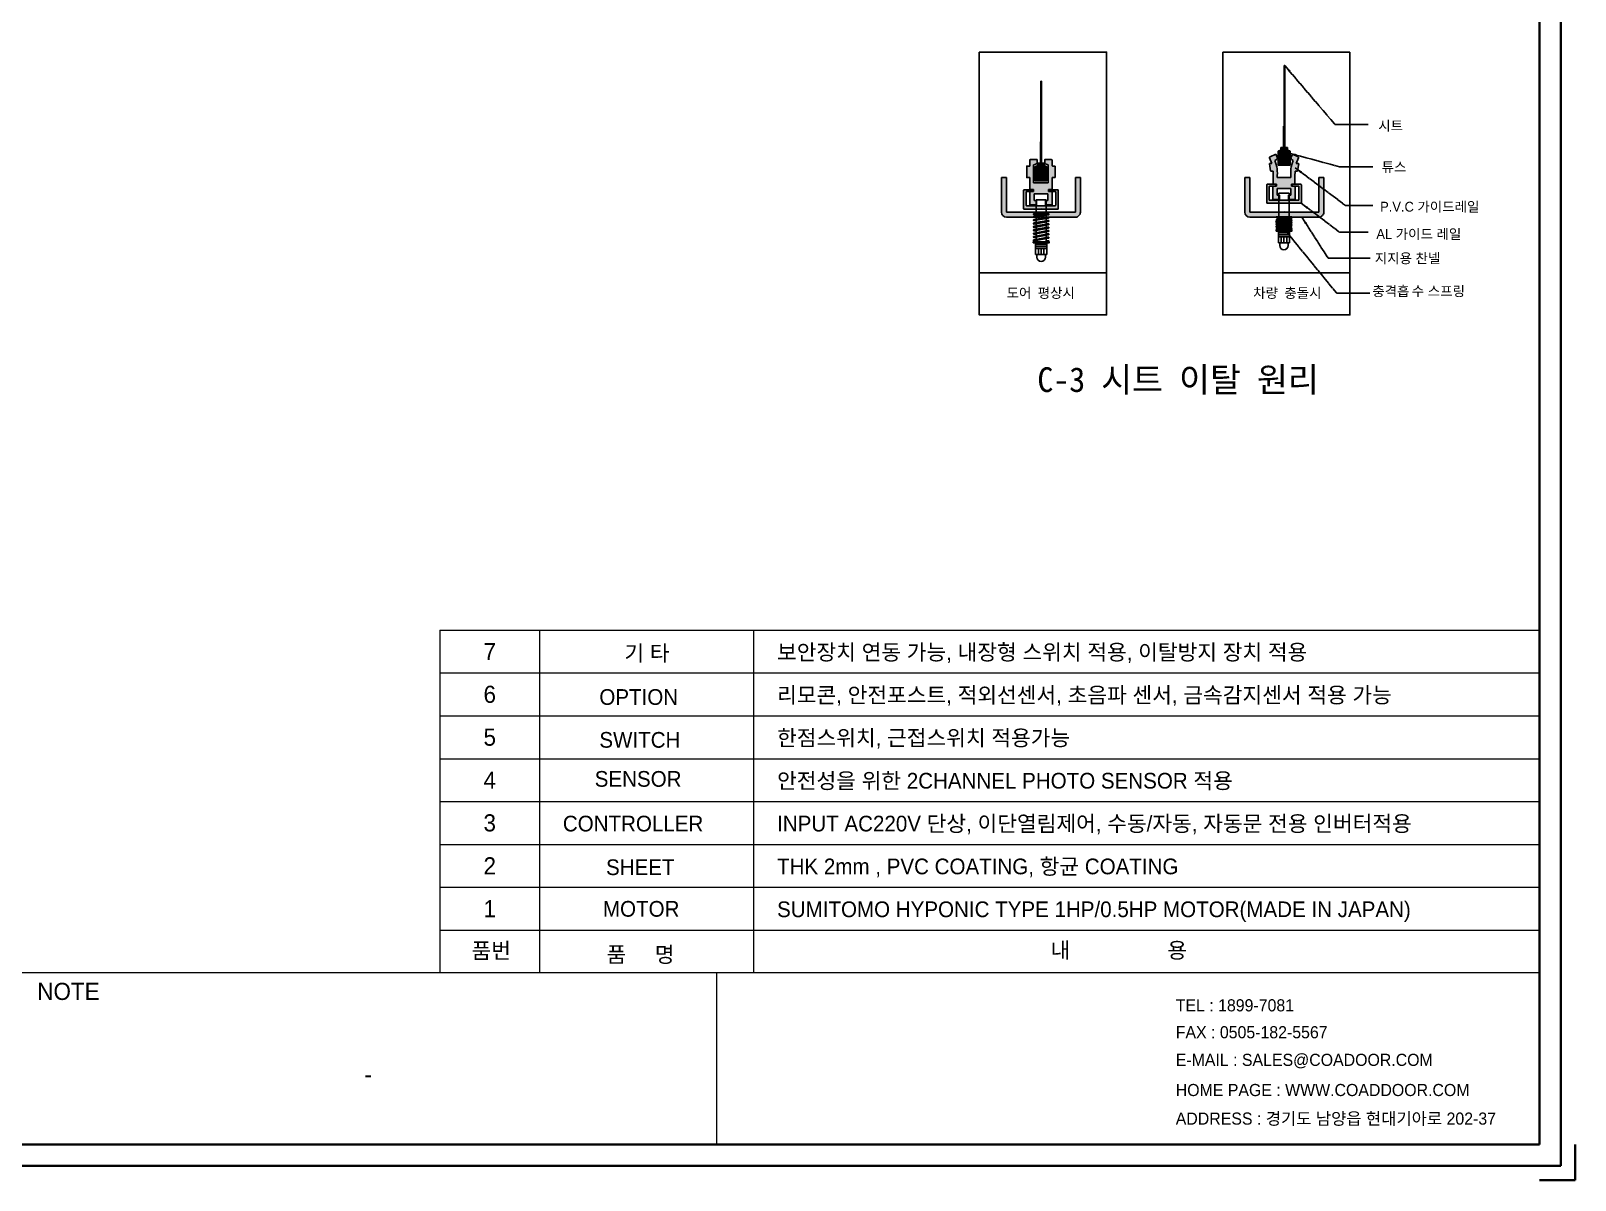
# Model space of a CAD drawing. Header units: millimetres. Extents: x 150937 to 394412, y 327166 to 584759.
# Drawn here: x 176744 to 187565, y 442426 to 450476 of the extents above; entities that cross this region are included whole.
import ezdxf

# ---------------------------------------------------------------- set-up
doc = ezdxf.new("R2010")
doc.units = ezdxf.units.MM
doc.linetypes.add('CEN', pattern=[62, 60, -1, 0, -1])
doc.linetypes.add('CENTER', pattern=[50.8, 31.75, -6.35, 6.35, -6.35])
for name, color, linetype, lineweight in [('2문자(명칭)', 7, 'Continuous', 20), ('4윤곽선', 5, 'Continuous', 70), ('지시선', 1, 'CEN', 20), ('지시선문자', 40, 'Continuous', 20)]:
    doc.layers.add(name, color=color, linetype=linetype, lineweight=lineweight)
doc.layers.add('C', color=1, linetype='CENTER')
doc.styles.add('ROMANS', font='romans.shx')
doc.styles.get("Standard").update_dxf_attribs({"font": 'arial.ttf'})
doc.styles.add('돋움', font='')
doc.styles.get('돋움').set_extended_font_data('Dotum')
doc.dimstyles.new('1004', dxfattribs={"dimscale": 50, "dimtxt": 1.8, "dimasz": 1.6, "dimexe": 1.25, "dimexo": 1, "dimtad": 1, "dimtxsty": 'ROMANS', "dimcen": 2.5, "dimclrd": 94, "dimclre": 94, "dimclrt": 151, "dimadec": 0, "dimazin": 0, "dimtfac": 1, "dimtix": 1, "dimtmove": 0, "dimatfit": 3, "dimfxl": 0, "dimarcsym": 0})

# ---------------------------------------------------------------- blocks, each defined once
blk = doc.blocks.new('ewf')
at = {"color": 7, "ltscale": 0.155}
for p, q in [((-34943.9, 13767.2), (-34937.6, 13767.2)), ((-34923.1, 13767.2), (-34929.4, 13767.2))]:
    blk.add_line(p, q, dxfattribs=at)
at = {"color": 7, "ltscale": 0.025}
for p, q in [((-34937.3, 13766.9), (-34937.3, 13766.2)), ((-34929.7, 13766.9), (-34929.7, 13766.2))]:
    blk.add_line(p, q, dxfattribs=at)
for p, q in [((-34947.9, 13760.2), (-34947.9, 13749.1)), ((-34944.9, 13760.5), (-34947.6, 13760.5)), ((-34921.8, 13760.5), (-34919.4, 13760.5)), ((-34919.1, 13760.2), (-34919.1, 13749.1)), ((-34947.6, 13748.8), (-34944.9, 13748.8)), ((-34941.1, 13736.8), (-34941.1, 13734.6)), ((-34920.1, 13748.8), (-34922.1, 13748.8)), ((-34920.1, 13748.8), (-34919.4, 13748.8)), ((-34940.5, 13725.6), (-34940.5, 13732.3)), ((-34940.5, 13732.3), (-34926.5, 13732.3)), ((-34926.5, 13732.3), (-34926.5, 13725.6))]:
    blk.add_line(p, q)
at = {"color": 7, "ltscale": 0.185}
for p, q in [((-34944.9, 13766.2), (-34944.9, 13760.5)), ((-34922.1, 13766.2), (-34922.1, 13760.8))]:
    blk.add_line(p, q, dxfattribs=at)
at = {"color": 7, "ltscale": 0.435}
for p, q in [((-34941, 13761.5), (-34941, 13743.4)), ((-34926, 13761.5), (-34926, 13743.4))]:
    blk.add_line(p, q, dxfattribs=at)
at = {"color": 7, "ltscale": 0.070971}
for p, q in [((-34937.9, 13762.9), (-34940.8, 13761.8)), ((-34929.1, 13762.9), (-34926.2, 13761.8))]:
    blk.add_line(p, q, dxfattribs=at)
at = {"color": 7, "ltscale": 0.058649}
for p, q in [((-34937.3, 13766.2), (-34937.3, 13763.8)), ((-34929.7, 13766.2), (-34929.7, 13763.8))]:
    blk.add_line(p, q, dxfattribs=at)
at = {"color": 7, "ltscale": 0.35}
for p, q in [((-34944.9, 13748.8), (-34944.9, 13736.8)), ((-34941, 13743.4), (-34933.5, 13743.4)), ((-34926, 13743.4), (-34933.5, 13743.4)), ((-34922.1, 13748.8), (-34922.1, 13736.8))]:
    blk.add_line(p, q, dxfattribs=at)
at = {"color": 7, "ltscale": 0.1}
for p, q in [((-34941.1, 13736.8), (-34944.9, 13736.8)), ((-34925.9, 13736.8), (-34922.1, 13736.8)), ((-34944.9, 13734.6), (-34941.1, 13734.6)), ((-34922.1, 13734.6), (-34925.9, 13734.6))]:
    blk.add_line(p, q, dxfattribs=at)
at = {"color": 7, "ltscale": 0.055}
blk.add_line((-34925.9, 13736.8), (-34925.9, 13734.6), dxfattribs=at)
at = {"color": 7, "ltscale": 0.2}
for p, q in [((-34944.9, 13734.6), (-34944.9, 13721.1)), ((-34922.1, 13734.6), (-34922.1, 13721.1))]:
    blk.add_line(p, q, dxfattribs=at)
at = {"color": 7, "ltscale": 0.304999}
for p, q in [((-34940.5, 13725.6), (-34938, 13725.6)), ((-34926.5, 13725.6), (-34929, 13725.6))]:
    blk.add_line(p, q, dxfattribs=at)
at = {"color": 7}
for centre, start, end in [((-34943.9, 13766.2), 90, 180), ((-34923.1, 13766.2), 360, 90), ((-34938.3, 13763.8), 293.6294, 0), ((-34928.7, 13763.8), 180, 246.3706)]:
    blk.add_arc(centre, 1, start, end, dxfattribs=at)
at = {"color": 7, "ltscale": 0.025}
for centre, start, end in [((-34937.6, 13766.9), 0, 90), ((-34929.4, 13766.9), 90, 180)]:
    blk.add_arc(centre, 0.3, start, end, dxfattribs=at)
for centre, start, end in [((-34947.6, 13760.2), 90, 180), ((-34919.4, 13760.2), 0, 90), ((-34947.6, 13749.1), 180, 270), ((-34919.4, 13749.1), 272.1592, 0)]:
    blk.add_arc(centre, 0.3, start, end)
at = {"color": 7, "ltscale": 0.435}
for centre, start, end in [((-34940.7, 13761.5), 110.1511, 180), ((-34926.3, 13761.5), 0, 69.8489)]:
    blk.add_arc(centre, 0.3, start, end, dxfattribs=at)
at = {"ltscale": 0.185}
blk.add_arc((-34921.8, 13760.8), 0.3, 180, 270, dxfattribs=at)
at = {"layer": 'C', "color": 0, "linetype": 'ByBlock', "ltscale": 1.6}
for p, q in [((-34938.3, 13721.1), (-34944.9, 13721.1)), ((-34938, 13721.1), (-34944.9, 13721.1)), ((-34938, 13725.6), (-34938, 13721.1)), ((-34929, 13725.6), (-34929, 13721.1)), ((-34929, 13721.1), (-34922.1, 13721.1)), ((-34928.8, 13721.1), (-34922.1, 13721.1))]:
    blk.add_line(p, q, dxfattribs=at)
blk = doc.blocks.new('asasdd')
for color, points in [(3, [(-34589.8, 13625.9), (-34592.1, 13626.9, -0.29962), (-34592.7, 13627.8), (-34592.7, 13629.7), (-34594.7, 13629.7), (-34594.7, 13622.9, -4.581742), (-34597.2, 13622.9), (-34597.2, 13629.7), (-34599.2, 13629.7), (-34599.2, 13627.2), (-34599.8, 13626.9, -0.003031), (-34599.8, 13626.9), (-34602, 13625.9), (-34602, 13611.7), (-34599.1, 13611.7), (-34595.9, 13611.7), (-34592.7, 13611.7), (-34589.8, 13611.7)]), (251, [(-34594.4, 13620.2, 1), (-34597.4, 13620.2, 1)])]:
    blk.add_hatch(color=color).paths.add_polyline_path(points)
at = {"color": 20}
for p, q in [((-34595.3, 13712.7), (-34595.9, 13712.7)), ((-34595.9, 13712.7), (-34595.9, 13624.6)), ((-34595.3, 13625.5), (-34595.3, 13712.7)), ((-34596.5, 13651.2), (-34596.5, 13625.5)), ((-34596.5, 13651.2), (-34595.9, 13651.2)), ((-34595.9, 13624.6), (-34597.2, 13621.3))]:
    blk.add_line(p, q, dxfattribs=at)
at = {"color": 7, "ltscale": 0.06142}
blk.add_line((-34602, 13625.9), (-34599.8, 13626.9), dxfattribs=at)
at = {"color": 7, "ltscale": 0.04615}
for p, q in [((-34599.2, 13627.8), (-34599.2, 13629.7)), ((-34592.7, 13629.7), (-34592.7, 13627.8))]:
    blk.add_line(p, q, dxfattribs=at)
at = {"color": 7, "ltscale": 0.000499725}
blk.add_line((-34599.1, 13629.7), (-34599.2, 13629.7), dxfattribs=at)
at = {"color": 7, "ltscale": 0.0495}
blk.add_line((-34597.2, 13629.7), (-34599.1, 13629.7), dxfattribs=at)
at = {"color": 7, "ltscale": 0.169321}
for p, q in [((-34597.2, 13629.7), (-34597.2, 13622.9)), ((-34594.7, 13629.7), (-34594.7, 13622.9))]:
    blk.add_line(p, q, dxfattribs=at)
at = {"color": 7, "ltscale": 0.049575}
blk.add_line((-34592.7, 13629.7), (-34594.7, 13629.7), dxfattribs=at)
at = {"color": 7, "ltscale": 0.000424957}
blk.add_line((-34592.7, 13629.7), (-34592.7, 13629.7), dxfattribs=at)
at = {"color": 7, "ltscale": 0.071499}
blk.add_line((-34592.1, 13626.9), (-34589.8, 13625.9), dxfattribs=at)
at = {"color": 7, "ltscale": 0.356328}
blk.add_line((-34602, 13611.7), (-34602, 13625.9), dxfattribs=at)
at = {"color": 7, "ltscale": 0.07175}
blk.add_line((-34599.1, 13611.7), (-34602, 13611.7), dxfattribs=at)
at = {"color": 7, "ltscale": 0.08075}
blk.add_line((-34595.9, 13611.7), (-34599.1, 13611.7), dxfattribs=at)
at = {"color": 7, "ltscale": 0.080825}
blk.add_line((-34592.7, 13611.7), (-34595.9, 13611.7), dxfattribs=at)
at = {"color": 7, "ltscale": 0.080908}
blk.add_line((-34589.8, 13611.7), (-34592.7, 13611.7), dxfattribs=at)
at = {"color": 7, "ltscale": 0.45}
blk.add_line((-34589.8, 13611.7), (-34589.8, 13625.9), dxfattribs=at)
blk.add_circle((-34595.9, 13620.2), 1.5)
at = {"color": 7}
for centre, radius, start, end in [((-34600.2, 13627.8), 1, 293.63, 0), ((-34591.7, 13627.8), 1, 180, 246.37), ((-34595.9, 13620.2), 3, 114.6244, 65.3757)]:
    blk.add_arc(centre, radius, start, end, dxfattribs=at)
at = {"color": 20}
for centre, radius, start, end in [((-34595.9, 13620.2), 2.7, 136.6582, 43.3418), ((-34600.7, 13625.1), 4.16, 312.0006, 4.6576), ((-34595.9, 13620.2), 1.67, 138.5611, 41.4389), ((-34590.9, 13624.6), 5, 180, 221.4389), ((-34591.4, 13625), 3.94, 173.7111, 229.6307)]:
    blk.add_arc(centre, radius, start, end, dxfattribs=at)
blk = doc.blocks.new('eweee')
for p, q in [((-34195.4, 13433.4), (-34195.4, 13414.7)), ((-34186.6, 13433.9), (-34194.9, 13433.9)), ((-34192.9, 13431.6), (-34192.9, 13418.2)), ((-34188.9, 13432.1), (-34192.4, 13432.1)), ((-34186.6, 13432.1), (-34188.9, 13432.1)), ((-34186.1, 13433.4), (-34186.1, 13432.6)), ((-34169.7, 13433.4), (-34169.7, 13432.6)), ((-34169.2, 13433.9), (-34160.9, 13433.9)), ((-34169.2, 13432.1), (-34166.9, 13432.1)), ((-34166.9, 13432.1), (-34163.4, 13432.1)), ((-34162.9, 13431.6), (-34162.9, 13418.2)), ((-34160.4, 13433.4), (-34160.4, 13414.7)), ((-34195.4, 13414.7), (-34160.4, 13414.7)), ((-34192.4, 13417.7), (-34177.9, 13417.7)), ((-34163.4, 13417.7), (-34177.9, 13417.7))]:
    blk.add_line(p, q)
for centre, start, end in [((-34194.9, 13433.4), 90, 180), ((-34192.4, 13431.6), 90, 180), ((-34186.6, 13433.4), 360, 90), ((-34186.6, 13432.6), 270, 0), ((-34169.2, 13433.4), 90, 180), ((-34169.2, 13432.6), 180, 270), ((-34163.4, 13431.6), 0, 90), ((-34160.9, 13433.4), 0, 90), ((-34192.4, 13418.2), 180, 270), ((-34163.4, 13418.2), 270, 0)]:
    blk.add_arc(centre, 0.5, start, end)
blk = doc.blocks.new('kjjjjj')
for p, q in [((-34192.7, 13454.6), (-34191.5, 13447.6)), ((-34186.4, 13464.4), (-34185, 13461.4)), ((-34169.4, 13464.4), (-34170.8, 13461.4)), ((-34169.8, 13458.7), (-34168.6, 13458.1)), ((-34163.1, 13454.6), (-34164.3, 13447.6)), ((-34185.5, 13434.1), (-34185.5, 13431.9)), ((-34184.9, 13422.9), (-34184.9, 13429.7)), ((-34184.9, 13429.7), (-34170.9, 13429.7)), ((-34170.9, 13429.7), (-34170.9, 13422.9))]:
    blk.add_line(p, q)
at = {"color": 7, "ltscale": 0.185}
for p, q in [((-34192.6, 13460.6), (-34190.3, 13455.1)), ((-34163.2, 13460.6), (-34165.6, 13455.1))]:
    blk.add_line(p, q, dxfattribs=at)
at = {"color": 7, "ltscale": 0.0625}
for p, q in [((-34190.3, 13455.1), (-34192.2, 13455.1)), ((-34165.6, 13455.1), (-34163.6, 13455.1)), ((-34189.1, 13447.1), (-34191, 13447.1)), ((-34166.7, 13447.1), (-34164.8, 13447.1))]:
    blk.add_line(p, q, dxfattribs=at)
at = {"color": 7, "ltscale": 0.155}
for p, q in [((-34192.1, 13461.9), (-34186.4, 13464.4)), ((-34163.7, 13461.9), (-34169.4, 13464.4))]:
    blk.add_line(p, q, dxfattribs=at)
at = {"color": 7, "ltscale": 0.070971}
blk.add_line((-34186, 13458.7), (-34187.2, 13458.1), dxfattribs=at)
at = {"color": 7, "ltscale": 0.35}
for p, q in [((-34184.9, 13440.7), (-34177.9, 13440.7)), ((-34184.9, 13440.7), (-34170.9, 13440.7)), ((-34170.9, 13440.7), (-34184.9, 13440.7)), ((-34170.9, 13440.7), (-34177.9, 13440.7))]:
    blk.add_line(p, q, dxfattribs=at)
at = {"color": 7, "ltscale": 0.1}
for p, q in [((-34189.3, 13431.9), (-34185.5, 13431.9)), ((-34185.5, 13434.1), (-34188.9, 13434.1)), ((-34170.3, 13434.1), (-34167, 13434.1)), ((-34166.5, 13431.9), (-34170.3, 13431.9))]:
    blk.add_line(p, q, dxfattribs=at)
at = {"color": 7, "ltscale": 0.2}
for p, q in [((-34189.3, 13431.9), (-34189.3, 13418.4)), ((-34166.5, 13431.9), (-34166.5, 13418.4))]:
    blk.add_line(p, q, dxfattribs=at)
at = {"color": 7, "ltscale": 0.304999}
for p, q in [((-34184.9, 13422.9), (-34182.4, 13422.9)), ((-34170.9, 13422.9), (-34173.4, 13422.9))]:
    blk.add_line(p, q, dxfattribs=at)
at = {"color": 7, "ltscale": 0.055}
blk.add_line((-34170.3, 13434.1), (-34170.3, 13431.9), dxfattribs=at)
at = {"color": 7}
for centre, radius, start, end in [((-34191.7, 13461), 1, 113.6297, 203.6297), ((-34192.2, 13454.6), 0.5, 90, 180), ((-34164.1, 13461), 1, 336.3703, 66.3703), ((-34163.6, 13454.6), 0.5, 360, 90), ((-34191, 13447.6), 0.5, 180, 270), ((-34164.8, 13447.6), 0.5, 270, 360)]:
    blk.add_arc(centre, radius, start, end, dxfattribs=at)
for centre, radius, start, end in [((-34219, 13445.1), 34.3, 352.7215, 22.3385), ((-34186.8, 13460.5), 2, 293.6297, 25.6658), ((-34136.9, 13445.1), 34.3, 157.6615, 187.2785), ((-34169, 13460.5), 2, 154.3342, 246.3703), ((-34249.2, 13442.4), 60.3, 358.1743, 4.5185), ((-34250.7, 13436.6), 61.9, 357.685, 3.5379), ((-34105.1, 13436.6), 61.9, 176.4621, 182.315), ((-34106.6, 13442.4), 60.3, 175.4815, 181.8257)]:
    blk.add_arc(centre, radius, start, end)
at = {"layer": 'C', "color": 0, "linetype": 'ByBlock', "ltscale": 1.6}
for p, q in [((-34182.4, 13422.9), (-34182.4, 13418.4)), ((-34173.4, 13422.9), (-34173.4, 13418.4)), ((-34182.7, 13418.4), (-34189.3, 13418.4)), ((-34182.4, 13418.4), (-34189.3, 13418.4)), ((-34173.4, 13418.4), (-34166.5, 13418.4)), ((-34173.2, 13418.4), (-34166.5, 13418.4))]:
    blk.add_line(p, q, dxfattribs=at)
blk = doc.blocks.new('c3 base')
h = blk.add_hatch(color=5)
h.dxf.hatch_style = 1
h.paths.add_polyline_path([(25816.586, 10355.984), (25961.738, 10355.984), (25961.738, 10285.622), (25945.106, 10285.622), (25945.106, 10238.966), (26007.357, 10238.966), (26007.357, 10378.934), (25967.959, 10378.934), (25967.959, 10401.744), (26007.357, 10401.744), (26007.357, 10526.16), (26028.093, 10526.16), (26035.461, 10526.438, 0.403218594), (26038.454, 10529.546), (26038.454, 10644.355, 0.414213562), (26035.343, 10647.465), (26010.468, 10647.465, -0.414213562), (26007.357, 10650.576), (26007.357, 10706.563, 0.414213562), (25996.989, 10716.931), (25931.671, 10716.931, 0.414213562), (25928.56, 10713.821), (25928.56, 10706.563), (25928.56, 10682.24, 0.297889384), (25934.77, 10672.742), (25964.883, 10661.692, -0.314574188), (25966.922, 10658.772), (25966.922, 10470.173), (25889.162, 10470.173), (25811.402, 10470.173), (25811.402, 10658.772, -0.314574188), (25813.441, 10661.692), (25843.554, 10672.742, 0.297889384), (25849.764, 10682.24), (25849.764, 10706.563), (25849.764, 10713.821, 0.414213562), (25846.653, 10716.931), (25781.335, 10716.931, 0.414213562), (25770.967, 10706.563), (25770.967, 10647.465), (25742.989, 10647.465, 0.414213562), (25739.879, 10644.355), (25739.879, 10529.27, 0.414213562), (25742.989, 10526.16), (25770.967, 10526.16), (25770.967, 10401.744), (25810.365, 10401.744), (25810.365, 10378.934), (25770.967, 10378.934), (25770.967, 10238.966), (25838.402, 10238.966), (25838.402, 10285.622), (25816.586, 10285.622)])
h.paths.add_polyline_path([(25842.506, 10285.622), (25838.402, 10285.622), (25838.402, 10238.966), (25839.914, 10238.966), (25842.506, 10238.966)], flags=17)
h.paths.add_polyline_path([(25945.106, 10285.622), (25935.818, 10285.622), (25935.818, 10238.966), (25945.106, 10238.966)], flags=17)
h = blk.add_hatch(color=5)
h.dxf.hatch_style = 1
h.paths.add_polyline_path([(28557.094, 10524.084, -0.02768886), (28558.719, 10593.261), (28578.881, 10593.261, 0.414213537), (28584.065, 10598.445), (28596.276, 10671.109, 0.414213588), (28591.092, 10676.293), (28570.931, 10676.293), (28595.552, 10732.569, 0.414213562), (28590.209, 10746.223), (28531.317, 10771.989), (28516.359, 10740.86, 0.424659613), (28526.737, 10712.881), (28539.272, 10707.397, 0.129952705), (28515.425, 10526.994), (28442.849, 10526.994), (28370.273, 10526.994, 0.129952705), (28346.427, 10707.397), (28358.962, 10712.881, 0.424660838), (28369.34, 10740.86), (28354.382, 10771.989), (28295.49, 10746.223, 0.414215067), (28290.147, 10732.569), (28314.768, 10676.293), (28294.606, 10676.293, 0.414213588), (28289.422, 10671.109), (28301.634, 10598.445, 0.414213537), (28306.818, 10593.261), (28326.979, 10593.261, -0.02768886), (28328.605, 10524.084, -0.02554365), (28329.305, 10458.565), (28364.053, 10458.565), (28364.053, 10435.756), (28324.654, 10435.756), (28324.654, 10295.788), (28389.498, 10295.788), (28389.498, 10342.444), (28370.274, 10342.444), (28370.274, 10412.805), (28515.425, 10412.805), (28515.425, 10342.444), (28496.201, 10342.444), (28496.201, 10295.788), (28561.045, 10295.788), (28561.045, 10435.756), (28521.646, 10435.756), (28521.646, 10458.565), (28556.394, 10458.565, -0.02554365)])
h.paths.add_polyline_path([(28396.193, 10342.444), (28389.498, 10342.444), (28389.498, 10295.788), (28393.601, 10295.788), (28396.193, 10295.788)], flags=17)
h.paths.add_polyline_path([(28496.201, 10342.444), (28489.505, 10342.444), (28489.505, 10295.788), (28496.201, 10295.788)], flags=17)
h = blk.add_hatch(color=252)
h.dxf.hatch_style = 1
h.paths.add_polyline_path([(25526.282, 10526.678), (25474.442, 10526.678), (25474.442, 10163.798, 0.414213562), (25526.282, 10111.958), (25811.453, 10111.958, -0.562869722), (25814.958, 10120.924), (25838.402, 10125.017), (25838.402, 10137.587), (25814.737, 10137.587, -0.55228902), (25809.661, 10145.654), (25838.402, 10145.654), (25838.402, 10163.798), (25567.754, 10163.798), (25526.282, 10163.798)])
h.paths.add_polyline_path([(26303.882, 10163.798), (26303.882, 10526.678), (26252.042, 10526.678), (26252.042, 10205.27), (26252.042, 10163.798), (25838.402, 10163.798), (25838.402, 10137.587), (25838.402, 10125.017), (25814.958, 10120.924, 0.562869722), (25811.453, 10111.958), (25829.077, 10111.958), (25945.106, 10132.213), (25945.106, 10111.958), (25965.05, 10111.958), (25966.698, 10112.246, -0.135360643), (25969.677, 10111.958), (26252.042, 10111.958, 0.414213562)])
h = blk.add_hatch(color=1)
h.dxf.hatch_style = 1
h.paths.add_polyline_path([(25733.642, 10375.824, -0.414213562), (25738.826, 10381.008), (25774.9, 10381.008), (25798.875, 10381.008, 0.414213562), (25804.059, 10386.192), (25804.059, 10394.486, 0.414213562), (25798.875, 10399.67), (25712.906, 10399.67, 0.414213562), (25707.722, 10394.486), (25707.722, 10200.086, 0.414213562), (25712.906, 10194.902), (25838.402, 10194.902), (25838.402, 10231.19), (25738.826, 10231.19, -0.414213562), (25733.642, 10236.374)])
h = blk.add_hatch(color=1)
h.dxf.hatch_style = 1
h.paths.add_polyline_path([(26070.602, 10394.486, 0.414213562), (26065.418, 10399.67), (25979.449, 10399.67, 0.414213562), (25974.265, 10394.486), (25974.265, 10386.192, 0.414213562), (25979.449, 10381.008), (26003.424, 10381.008), (26039.498, 10381.008, -0.414213562), (26044.682, 10375.824), (26044.682, 10236.374, -0.414213562), (26039.498, 10231.19), (25945.106, 10231.19), (25945.106, 10194.902), (26065.418, 10194.902, 0.414213562), (26070.602, 10200.086)])
h.paths.add_polyline_path([(25945.106, 10231.19), (25889.162, 10231.19), (25838.402, 10231.19), (25838.402, 10194.902), (25883.978, 10194.902), (25889.162, 10200.086), (25894.346, 10194.902), (25945.106, 10194.902)])
h = blk.add_hatch(color=252)
h.dxf.hatch_style = 1
h.paths.add_polyline_path([(28389.498, 10163.798), (28269.185, 10163.798), (28082.561, 10163.798), (28082.561, 10526.678), (28030.721, 10526.678), (28030.721, 10163.798, 0.414213562), (28082.561, 10111.958), (28360.204, 10111.958, -0.119356527), (28360.756, 10114.55), (28389.498, 10114.55)])
h.paths.add_polyline_path([(28496.201, 10163.798), (28389.498, 10163.798), (28389.498, 10114.55), (28442.849, 10114.55), (28445.441, 10117.142), (28448.033, 10114.55), (28496.201, 10114.55)])
h.paths.add_polyline_path([(28805.293, 10163.798), (28496.201, 10163.798), (28496.201, 10114.55), (28524.942, 10114.55, -0.119356527), (28525.495, 10111.958), (28808.321, 10111.958, 0.276882166), (28854.053, 10139.386)])
h.paths.add_polyline_path([(28860.161, 10442.959), (28808.321, 10468.914), (28808.321, 10205.27), (28808.321, 10162.282), (28854.053, 10139.386, 0.123201607), (28860.161, 10163.798)])
h.paths.add_polyline_path([(28860.161, 10526.678), (28808.321, 10526.678), (28808.321, 10468.914), (28860.161, 10442.959)])
h.paths.add_polyline_path([(25937.586, 9393.315), (26807.758, 9393.315), (26807.758, 9237.795), (25937.586, 9237.795)], flags=9)
h = blk.add_hatch(color=1)
h.dxf.hatch_style = 1
h.paths.add_polyline_path([(28496.201, 10288.012), (28442.849, 10288.012), (28389.498, 10288.012), (28389.498, 10256.908), (28496.201, 10256.908), (28496.201, 10267.478)])
h.paths.add_polyline_path([(28389.498, 10288.012), (28292.513, 10288.012, -0.414213562), (28287.329, 10293.196), (28287.329, 10432.646, -0.414213562), (28292.513, 10437.83), (28328.587, 10437.83), (28352.562, 10437.83, 0.414213562), (28357.746, 10443.014), (28357.746, 10451.308, 0.414213562), (28352.562, 10456.492), (28266.593, 10456.492, 0.414213562), (28261.409, 10451.308), (28261.409, 10256.908), (28389.498, 10256.908)])
h.paths.add_polyline_path([(28624.289, 10451.308, 0.414213562), (28619.105, 10456.492), (28533.137, 10456.492, 0.414213562), (28527.953, 10451.308), (28527.953, 10443.014, 0.414213562), (28533.137, 10437.83), (28557.111, 10437.83), (28593.185, 10437.83, -0.414213562), (28598.369, 10432.646), (28598.369, 10293.196, -0.414213562), (28593.185, 10288.012), (28496.201, 10288.012), (28496.201, 10267.478), (28496.201, 10256.908), (28624.289, 10256.908)])
for p, q in [((27798.364, 11844.585), (29135.164, 11844.585)), ((25474.442, 10526.678), (25474.442, 10163.798)), ((25526.282, 10163.798), (25526.282, 10526.678)), ((25526.282, 10526.678), (25526.282, 10205.27)), ((25707.722, 10394.486), (25707.722, 10200.086)), ((25798.875, 10399.67), (25712.906, 10399.67)), ((25774.9, 10381.008), (25738.826, 10381.008)), ((25798.875, 10381.008), (25774.9, 10381.008)), ((25804.059, 10394.486), (25804.059, 10386.192)), ((25974.265, 10394.486), (25974.265, 10386.192)), ((25979.449, 10399.67), (26065.418, 10399.67)), ((25979.449, 10381.008), (26003.424, 10381.008)), ((26003.424, 10381.008), (26039.498, 10381.008)), ((26070.602, 10394.486), (26070.602, 10200.086)), ((26252.042, 10205.27), (26252.042, 10526.678)), ((26303.882, 10163.798), (26303.882, 10526.678)), ((28030.721, 10526.678), (28030.721, 10163.798)), ((28082.561, 10163.798), (28082.561, 10526.678)), ((28082.561, 10526.678), (28082.561, 10205.27)), ((28808.321, 10205.27), (28808.321, 10526.678)), ((28860.161, 10163.798), (28860.161, 10526.678)), ((25733.642, 10375.824), (25733.642, 10236.374)), ((25738.826, 10231.19), (25889.162, 10231.19)), ((25838.402, 10137.587), (25838.402, 10294.847)), ((25838.402, 10294.847), (25945.106, 10294.847)), ((26039.498, 10231.19), (25889.162, 10231.19)), ((25945.106, 10294.847), (25945.106, 10194.902)), ((26044.682, 10375.824), (26044.682, 10236.374)), ((28389.498, 10163.798), (28389.498, 10363.18)), ((28389.498, 10363.18), (28496.201, 10363.18)), ((28496.201, 10363.18), (28496.201, 10267.478)), ((28496.201, 10163.798), (28496.201, 10267.478)), ((25526.282, 10163.798), (26252.042, 10163.798)), ((25883.978, 10111.958), (25526.282, 10111.958)), ((26210.57, 10163.798), (25567.754, 10163.798)), ((25712.906, 10194.902), (25889.162, 10194.902)), ((25764.746, 10194.902), (26013.578, 10194.902)), ((25973.847, 10145.654), (25809.661, 10145.654)), ((25814.737, 10137.587), (25968.771, 10137.587)), ((25814.958, 10120.924), (25910.411, 10137.587)), ((25814.958, 10085.757), (25966.698, 10112.246)), ((25814.958, 10050.589), (25966.698, 10077.079)), ((25816.894, 10109.831), (25968.634, 10136.321)), ((25838.402, 10110.178), (25816.894, 10109.831)), ((25816.894, 10074.664), (25968.634, 10101.153)), ((25838.402, 10075.011), (25816.894, 10074.664)), ((25816.894, 10039.497), (25968.634, 10065.986)), ((25838.402, 10125.017), (25838.402, 10137.587)), ((25838.402, 10089.849), (25838.402, 10113.586)), ((25838.402, 10054.682), (25838.402, 10078.419)), ((26065.418, 10194.902), (25889.162, 10194.902)), ((26252.042, 10111.958), (25894.346, 10111.958)), ((25945.106, 10132.213), (25945.106, 10194.902)), ((25945.106, 10132.213), (25945.106, 10111.958)), ((25945.106, 10073.309), (25945.106, 10097.046)), ((25966.698, 10077.079), (25945.106, 10076.731)), ((25945.106, 10038.142), (25945.106, 10061.879)), ((28082.561, 10163.798), (28808.321, 10163.798)), ((28440.257, 10111.958), (28082.561, 10111.958)), ((28269.185, 10163.798), (28440.257, 10163.798)), ((28524.942, 10114.55), (28360.756, 10114.55)), ((28362.032, 10077.687), (28513.772, 10104.177)), ((28363.968, 10066.595), (28515.708, 10093.084)), ((28363.968, 10066.595), (28515.708, 10093.084)), ((28363.968, 10043.734), (28515.708, 10070.223)), ((28365.832, 10106.483), (28519.867, 10106.483)), ((28365.905, 10055.502), (28517.645, 10081.992)), ((28366.053, 10089.82), (28461.507, 10106.483)), ((28366.053, 10055.528), (28517.793, 10082.017)), ((28366.053, 10032.667), (28517.793, 10059.156)), ((28367.99, 10078.727), (28519.73, 10105.217)), ((28367.99, 10044.436), (28519.73, 10070.925)), ((28389.498, 10106.483), (28389.498, 10163.798)), ((28389.498, 10093.913), (28389.498, 10106.483)), ((28389.498, 10093.913), (28389.498, 9975.768)), ((28450.625, 10163.798), (28621.697, 10163.798)), ((28808.321, 10111.958), (28450.625, 10111.958)), ((28496.201, 10101.109), (28496.201, 10163.798)), ((28496.201, 10101.109), (28496.201, 9975.768)), ((25814.958, 10015.422), (25966.698, 10041.911)), ((25814.958, 9980.255), (25966.698, 10006.744)), ((25814.958, 9945.087), (25966.698, 9971.577)), ((25814.958, 9909.92), (25966.698, 9936.409)), ((25814.958, 9874.753), (25966.698, 9901.242)), ((25838.402, 10039.843), (25816.894, 10039.497)), ((25816.894, 10004.329), (25968.634, 10030.819)), ((25838.402, 10004.676), (25816.894, 10004.329)), ((25816.894, 9969.162), (25968.634, 9995.651)), ((25838.402, 9969.509), (25816.894, 9969.162)), ((25816.894, 9933.995), (25968.634, 9960.484)), ((25838.402, 9934.341), (25816.894, 9933.995)), ((25816.894, 9898.827), (25968.634, 9925.317)), ((25838.402, 9899.174), (25816.894, 9898.827)), ((25838.402, 10019.515), (25838.402, 10043.251)), ((25838.402, 9984.347), (25838.402, 10008.084)), ((25838.402, 9949.18), (25838.402, 9972.917)), ((25838.402, 9914.013), (25838.402, 9937.749)), ((25838.402, 9878.845), (25838.402, 9902.582)), ((25966.698, 10041.911), (25945.106, 10041.563)), ((25945.106, 10002.975), (25945.106, 10026.711)), ((25966.698, 10006.744), (25945.106, 10006.396)), ((25945.106, 9967.807), (25945.106, 9991.544)), ((25966.698, 9971.577), (25945.106, 9971.229)), ((25945.106, 9932.64), (25945.106, 9956.377)), ((25966.698, 9936.409), (25945.106, 9936.061)), ((25945.106, 9897.473), (25945.106, 9921.209)), ((25966.698, 9901.242), (25945.106, 9900.894)), ((28363.968, 10020.872), (28515.708, 10047.362)), ((28363.968, 9998.011), (28515.708, 10024.5)), ((28364.898, 9975.768), (28518.933, 9975.768)), ((28366.053, 10009.806), (28517.793, 10036.295)), ((28366.053, 9975.514), (28517.793, 10002.003)), ((28367.99, 10021.574), (28519.73, 10048.064)), ((28367.99, 9986.919), (28517.658, 10013.41)), ((28383.565, 9841.692), (28383.565, 9963.541)), ((28383.565, 9945.755), (28500.266, 9945.755)), ((28383.565, 9927.414), (28500.266, 9927.414)), ((28383.565, 9905.738), (28500.266, 9905.738)), ((28412.74, 9905.738), (28412.74, 9848.846)), ((28432.988, 9975.768), (28519.73, 9990.911)), ((28441.915, 9905.738), (28441.915, 9848.846)), ((28471.09, 9905.738), (28471.09, 9848.846)), ((28498.467, 9975.768), (28519.878, 9979.506)), ((28500.266, 9963.541), (28500.266, 9841.692)), ((25814.737, 9852.91), (25968.771, 9852.91)), ((25816.894, 9863.66), (25968.634, 9890.149)), ((25838.402, 9864.007), (25816.894, 9863.66)), ((25833.404, 9718.834), (25833.404, 9840.682)), ((25833.404, 9822.897), (25950.104, 9822.897)), ((25833.404, 9804.556), (25950.104, 9804.556)), ((25833.404, 9782.88), (25950.104, 9782.88)), ((25838.402, 9852.91), (25838.402, 9867.415)), ((25862.579, 9782.88), (25862.579, 9725.987)), ((25891.754, 9782.88), (25891.754, 9725.987)), ((25920.929, 9782.88), (25920.929, 9725.987)), ((25945.106, 9852.91), (25945.106, 9886.042)), ((25945.106, 9864.17), (25968.771, 9864.17)), ((25950.104, 9840.682), (25950.104, 9718.834)), ((28500.266, 9841.692), (28383.565, 9841.692)), ((28397.87, 9813.448), (28397.87, 9841.692)), ((28485.96, 9813.448), (28485.96, 9841.692)), ((25950.104, 9718.834), (25833.404, 9718.834)), ((25847.709, 9690.59), (25847.709, 9718.834)), ((25935.799, 9690.59), (25935.799, 9718.834)), ((25242.084, 9527.397), (26578.884, 9527.397)), ((27798.364, 9527.397), (29135.164, 9527.397))]:
    blk.add_line(p, q)
at = {"ltscale": 0.125}
for p, q in [((25474.442, 10526.678), (25526.282, 10526.678)), ((26252.042, 10526.678), (26303.882, 10526.678)), ((28030.721, 10526.678), (28082.561, 10526.678)), ((28808.321, 10526.678), (28860.161, 10526.678))]:
    blk.add_line(p, q, dxfattribs=at)
at = {"ltscale": 0.017678}
for p, q in [((25889.162, 10200.086), (25883.978, 10194.902)), ((25889.162, 10117.142), (25883.978, 10111.958)), ((25889.162, 10200.086), (25894.346, 10194.902)), ((25889.162, 10117.142), (25894.346, 10111.958)), ((28445.441, 10168.982), (28440.257, 10163.798)), ((28445.441, 10117.142), (28440.257, 10111.958)), ((28445.441, 10168.982), (28450.625, 10163.798)), ((28445.441, 10117.142), (28450.625, 10111.958))]:
    blk.add_line(p, q, dxfattribs=at)
at = {"ltscale": 0.099538}
for p, q in [((26252.042, 10163.798), (26252.042, 10205.079)), ((28808.321, 10163.798), (28808.321, 10205.079))]:
    blk.add_line(p, q, dxfattribs=at)
for points in [[(25242.084, 11844.585), (26578.884, 11844.585), (26578.884, 9084.987), (25242.084, 9084.987)], [(28359.443, 9963.541), (28359.443, 9975.768), (28524.387, 9975.768), (28524.387, 9963.541)], [(25809.282, 9840.682), (25809.282, 9852.91), (25974.226, 9852.91), (25974.226, 9840.682)]]:
    blk.add_lwpolyline(points, close=True)
blk.add_lwpolyline([(29135.164, 11844.585), (29135.164, 9084.987), (27798.364, 9084.987), (27798.364, 11844.585)])
for centre, radius, start, end in [((25712.906, 10394.486), 5.184, 90, 180), ((25738.826, 10375.824), 5.184, 90, 180), ((25798.875, 10394.486), 5.184, 360, 90), ((25798.875, 10386.192), 5.184, 270, 0), ((25979.449, 10394.486), 5.184, 90, 180), ((25979.449, 10386.192), 5.184, 180, 270), ((26039.498, 10375.824), 5.184, 0, 90), ((26065.418, 10394.486), 5.184, 0, 90), ((25738.826, 10236.374), 5.184, 180, 270), ((26039.498, 10236.374), 5.184, 270, 0), ((25526.282, 10163.798), 51.84, 180.000005, 270.0000007), ((25712.906, 10200.086), 5.184, 180, 270), ((25814.737, 10143.217), 5.63, 154.3544469, 270), ((25815.926, 10115.378), 5.63, 99.9023601, 279.9023601), ((25815.926, 10080.21), 5.63, 99.9023601, 279.9023601), ((25967.666, 10106.7), 5.63, 279.9023601, 99.9023601), ((25967.666, 10071.532), 5.63, 279.9023601, 99.9023601), ((25967.666, 10141.867), 5.63, 279.9023601, 329.6139734), ((25968.771, 10143.217), 5.63, 270, 25.6455531), ((26065.418, 10200.086), 5.184, 270, 0), ((26252.042, 10163.798), 51.84, 270.0000007, 0.00001), ((28082.561, 10163.798), 51.84, 180.000005, 270.0000007), ((28363, 10072.141), 5.63, 99.9023601, 279.9023601), ((28364.937, 10061.048), 5.63, 99.9023601, 279.9023601), ((28365.832, 10112.113), 5.63, 154.3544469, 270), ((28367.021, 10084.274), 5.63, 99.9023601, 279.9023601), ((28514.74, 10098.63), 5.63, 279.9023601, 99.9023601), ((28516.677, 10087.538), 5.63, 279.9023601, 99.9023601), ((28516.677, 10064.677), 5.63, 279.9023601, 99.9023601), ((28518.761, 10076.471), 5.63, 279.9023601, 99.9023601), ((28518.761, 10053.61), 5.63, 279.9023601, 99.9023601), ((28518.761, 10110.763), 5.63, 279.9023601, 329.6139734), ((28519.867, 10112.113), 5.63, 270, 25.6455531), ((28808.321, 10163.798), 51.84, 270.0000007, 0.00001), ((25815.926, 10045.043), 5.63, 99.9023601, 279.9023601), ((25815.926, 10009.876), 5.63, 99.9023601, 279.9023601), ((25815.926, 9974.708), 5.63, 99.9023601, 279.9023601), ((25815.926, 9939.541), 5.63, 99.9023601, 279.9023601), ((25815.926, 9904.374), 5.63, 99.9023601, 279.9023601), ((25967.666, 10036.365), 5.63, 279.9023601, 99.9023601), ((25967.666, 10001.198), 5.63, 279.9023601, 99.9023601), ((25967.666, 9966.03), 5.63, 279.9023601, 99.9023601), ((25967.666, 9930.863), 5.63, 279.9023601, 99.9023601), ((25967.666, 9895.696), 5.63, 279.9023601, 99.9023601), ((28364.937, 10038.187), 5.63, 99.9023601, 279.9023601), ((28364.937, 10015.326), 5.63, 99.9023601, 279.9023601), ((28367.021, 10049.982), 5.63, 99.9023601, 279.9023601), ((28367.021, 10027.121), 5.63, 99.9023601, 279.9023601), ((28367.021, 10004.259), 5.63, 99.9023601, 279.9023601), ((28367.021, 9992.465), 5.63, 99.9023601, 279.9023601), ((28367.021, 9981.398), 5.63, 99.9023601, 279.9023601), ((28514.592, 10007.16), 5.63, 279.9023601, 99.9023601), ((28516.677, 10041.815), 5.63, 279.9023601, 99.9023601), ((28516.677, 10018.954), 5.63, 279.9023601, 99.9023601), ((28518.761, 10030.749), 5.63, 279.9023601, 99.9023601), ((28518.761, 9996.457), 5.63, 279.9023601, 99.9023601), ((28518.91, 9985.052), 5.63, 279.9023601, 99.9023601), ((25815.926, 9869.206), 5.63, 99.9023601, 279.9023601), ((25968.771, 9858.54), 5.63, 270, 90), ((28441.915, 9813.448), 44.045, 180, 0), ((25891.754, 9690.59), 44.045, 180, 0)]:
    blk.add_arc(centre, radius, start, end)
at = {"layer": '2문자(명칭)'}
for p, q in [((19575, 5775), (19575, 2175)), ((19575, 5775), (31125, 5775)), ((20625, 2175), (20625, 5775)), ((22875, 2175), (22875, 5775)), ((19575, 5325), (31125, 5325)), ((19575, 5325), (31125, 5325)), ((19575, 4875), (31125, 4875)), ((19575, 4425), (31125, 4425)), ((19575, 3975), (31125, 3975)), ((19575, 3525), (31125, 3525)), ((19575, 3075), (31125, 3075)), ((19575, 2625), (31125, 2625)), ((31125, 2175), (375, 2175)), ((22484.246, 375), (22484.246, 2175))]:
    blk.add_line(p, q, dxfattribs=at)
at = {"layer": '4윤곽선', "lineweight": 35}
for p, q in [((31125, 375), (31125, 21900)), ((375, 375), (31125, 375)), ((31500, 375), (31500, 0)), ((31500, 375), (31500, 0)), ((31500, 375), (31500, 0)), ((31500, 375), (31500, 0)), ((31500, 0), (31125, 0)), ((31500, 0), (31125, 0)), ((31500.001, 0), (31125.001, 0)), ((31500.001, 0), (31125.001, 0))]:
    blk.add_line(p, q, dxfattribs=at)
blk.add_lwpolyline([(31350, 150), (150, 150), (150, 22125), (31350, 22125)], close=True, dxfattribs=at)
at = {"xscale": 10.368, "yscale": 10.368, "zscale": 10.368}
for name, p in [('asasdd', (387134.715, -130469.792)), ('asasdd', (384579.647, -130633.228)), ('ewf', (388079.736, -132020.888)), ('kjjjjj', (382799.479, -128826.526)), ('eweee', (382799.479, -128826.526))]:
    blk.add_blockref(name, p, dxfattribs=at)
at = {"attachment_point": 1}
for s, insert, char_height, width in [('{\\fGulimChe|b0|i0|c129|p49; 도어 평상시}', (25461.171, 9367.395), 103.68, 907.53152), ('{\\fGulimChe|b0|i0|c129|p49;차량 충돌시}', (28118.834, 9367.395), 103.68, 907.53152), ('{\\fGulimChe|b0|i0|c129|p49;C-3 시트 이탈 원리}', (25851.706, 8535.133), 259.2, 5144.08528)]:
    blk.add_mtext(s, dxfattribs=dict(at, insert=insert, char_height=char_height, width=width))
at = {"layer": '2문자(명칭)', "style": '돋움'}
for s, height, p in [('기 타', 165, (21514.228, 5451.305)), ('보안장치 연동 가능, 내장형 스위치 적용, 이탈방지 장치 적용', 165, (23117.885, 5461.2)), ('리모콘, 안전포스트, 적외선센서, 초음파 센서, 금속감지센서 적용 가능', 165, (23117.885, 5011.2)), ('OPTION', 165, (21251.059, 4990.243)), ('SWITCH', 165, (21251.059, 4540.243)), ('한점스위치, 근접스위치 적용가능', 165, (23117.885, 4561.2)), ('SENSOR', 165, (21202.489, 4130.383)), ('안전성을 위한 2CHANNEL PHOTO SENSOR 적용', 165, (23117.885, 4111.2)), ('CONTROLLER', 165, (20867.885, 3661.2)), ('INPUT AC220V 단상, 이단열림제어, 수동/자동, 자동문 전용 인버터적용', 165, (23117.885, 3661.2)), ('SHEET', 165, (21321.218, 3202.803)), ('THK 2mm , PVC COATING, 항균 COATING', 165, (23117.885, 3211.2)), ('MOTOR', 165, (21288.837, 2765.977)), ('SUMITOMO HYPONIC TYPE 1HP/0.5HP MOTOR(MADE IN JAPAN)', 165, (23117.885, 2761.2)), ('품번', 165, (19907.871, 2326.696)), ('품     명', 165, (21326.616, 2286.009)), ('내                 용', 165, (25989.937, 2331.063)), ('NOTE', 180, (15347.734, 1891.762)), ('TEL : 1899-7081', 127.5, (27305.243, 1771.611)), ('FAX : 0505-182-5567', 127.5, (27305.243, 1489.081)), ('E-MAIL : SALES@COADOOR.COM', 127.5, (27305.243, 1198.883)), ('HOME PAGE : WWW.COADDOOR.COM', 127.5, (27305.243, 882.304)), ('ADDRESS : 경기도 남양읍 현대기아로 202-37', 127.5, (27305.243, 582.183))]:
    blk.add_text(s, height=height, dxfattribs=at).set_placement(p)
at = {"layer": '2문자(명칭)', "char_height": 180, "style": '돋움'}
for s, width, insert, attachment_point in [('7', 1025.12395, (20100.116, 5550), 5), ('6', 1025.12395, (20100, 5100), 5), ('5', 1025.12395, (20100, 4650), 5), ('{\\fDotum|b0|i0|c129|p50;4}', 1025.12395, (20100, 4200), 5), ('{\\fDotum|b0|i0|c129|p50;3}', 1025.12395, (20100, 3750), 5), ('{\\fDotum|b0|i0|c129|p50;2}', 1025.12395, (20100, 3300), 5), ('{\\fDotum|b0|i0|c129|p50;1}', 1025.12395, (20100, 2850), 5), ('\\pi3583.09731;-', 7290.75364, (15200.186, 1200), 1)]:
    blk.add_mtext_dynamic_manual_height_columns(s, width=width, gutter_width=18.75, heights=[0], dxfattribs=dict(at, insert=insert, attachment_point=attachment_point))
at = {"layer": '지시선문자', "char_height": 103.68, "attachment_point": 1, "style": 'ROMANS'}
for s, insert in [('{\\fGulim|b0|i0|c129|p50;시트}', (29432.766, 11123.548)), ('{\\fGulim|b0|i0|c129|p50;튜스}', (29468.048, 10690.459)), ('{\\fGulim|b0|i0|c129|p50;P.V.C 가이드레일}', (29452.132, 10272.746)), ('{\\fGulim|b0|i0|c129|p50;AL 가이드 레일}', (29412.269, 9986.072)), ('{\\fGulim|b0|i0|c129|p50;지지용 찬넬}', (29396.08, 9731.077)), ('{\\fGulim|b0|i0|c129|p50;충격흡^I수 스프링}', (29369.97, 9386.327))]:
    blk.add_mtext(s, dxfattribs=dict(at, insert=insert))
at = {"layer": '지시선'}
for points in [[(28450.451, 11703.825), (28978.031, 11084.225), (29327.896, 11084.225)], [(28496.201, 10783.398), (29023.781, 10641.538), (29373.646, 10641.538)], [(28560.652, 10628.995), (29088.232, 10234.162), (29373.646, 10234.162)], [(28624.289, 10256.908), (29025.578, 9954.347), (29327.871, 9954.347)], [(28629.473, 10111.958), (28906.111, 9680.174), (29345.653, 9680.174)], [(28441.923, 9988.759), (28994.343, 9314.61), (29344.208, 9314.61)]]:
    blk.add_leader(points, dimstyle='1004', override={"dimgap": 0.625, "dimtad": 0}, dxfattribs=at)
blk = doc.blocks.new('c-3 base')
at = {"xscale": 0.6671428571428571, "yscale": 0.6671428571428571, "zscale": 0.6671428571428571}
blk.add_blockref('c3 base', (0, 0), dxfattribs=at)

msp = doc.modelspace()

# ---------------------------------------------------------------- block references
msp.add_blockref('c-3 base', (166550.366, 442425.731))

doc.saveas('drawing.dxf')
